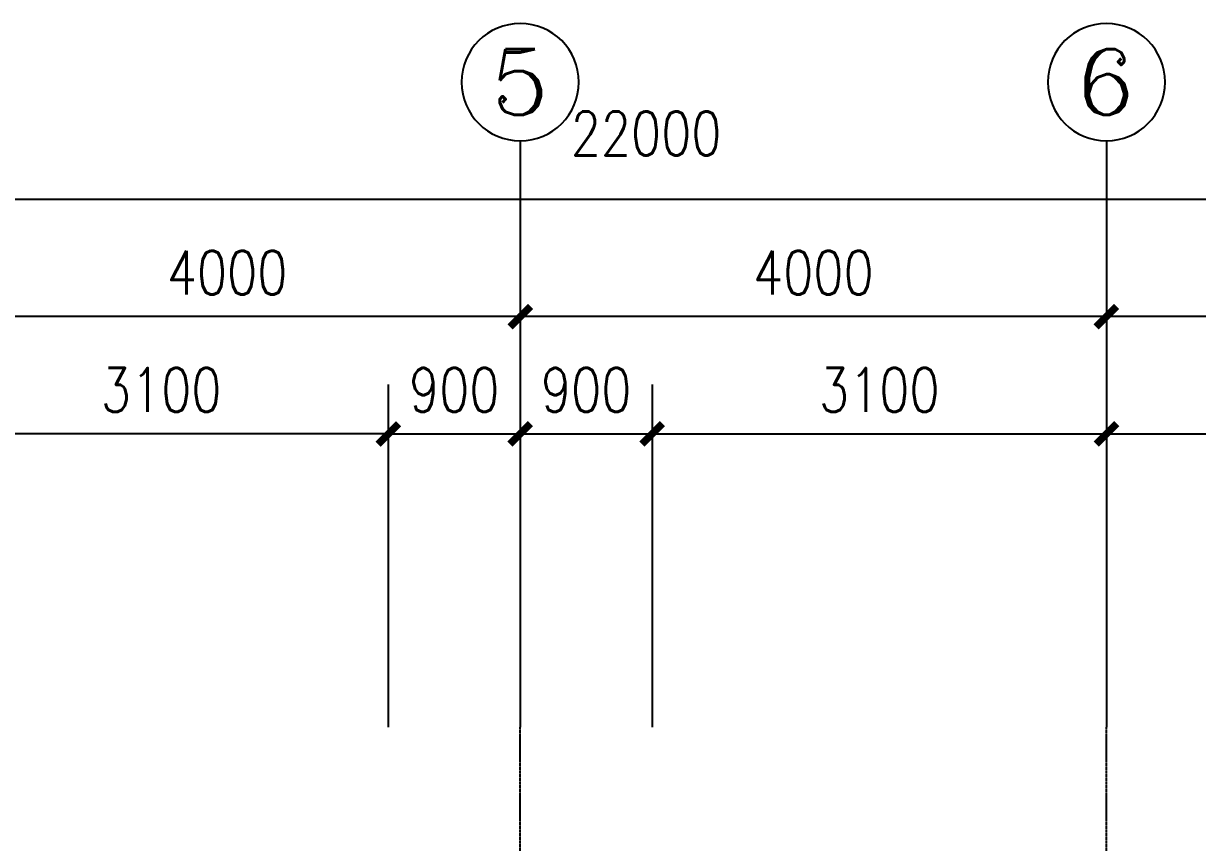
# Model space of a CAD drawing. Header units: millimetres. Extents: x 1460 to 36657, y 698 to 48137.
# Drawn here: x 13017 to 21028, y 42549 to 48137 of the extents above; entities that cross this region are included whole.
import ezdxf
from ezdxf.enums import TextEntityAlignment as Align

# ---------------------------------------------------------------- set-up
doc = ezdxf.new("R2010")
doc.units = ezdxf.units.MM
doc.linetypes.add('DOTE', pattern=[2.42, 2, -0.2, 0.02, -0.2])
for name, color, linetype in [('AXIS', 3, 'Continuous'), ('AXIS_TEXT', 7, 'Continuous'), ('DOTE', 1, 'DOTE')]:
    doc.layers.add(name, color=color, linetype=linetype)
doc.styles.add('COMPLEX', font='COMPLEX')
doc.styles.add('DIM_FONT', font='SIMPLEX.shx', dxfattribs={"width": 0.8})
doc.dimstyles.new('AXIS', dxfattribs={"dimtxt": 300, "dimasz": 1, "dimexe": 250, "dimexo": 300, "dimgap": 150, "dimtad": 1, "dimdec": 0, "dimdsep": 46, "dimtxsty": 'DIM_FONT', "dimblk": '_DIMX', "dimblk1": 'ARCHTICK', "dimblk2": 'ARCHTICK', "dimcen": 0.1, "dimse1": 1, "dimse2": 1, "dimclrt": 7, "dimadec": 0, "dimazin": 0, "dimtfac": 1, "dimtdec": 0, "dimtix": 1, "dimtmove": 2, "dimatfit": 3, "dimldrblk": '_DIMX', "dimfxl": 1, "dimtolj": 1, "dimtzin": 0, "dimarcsym": 0})

# ---------------------------------------------------------------- blocks, each defined once
blk = doc.blocks.new('_DIMX')
at = {"const_width": 50}
blk.add_lwpolyline([(-70, -70), (70, 70)], dxfattribs=at)
blk = doc.blocks.new('*D127')
at = {"layer": 'AXIS', "color": 0, "lineweight": -2, "transparency": 16777216}
for p, q in [((16405.7, 45336.7), (16404.7, 45336.7)), ((16406.7, 45336.7), (17306.7, 45336.7)), ((17307.7, 45336.7), (17308.7, 45336.7))]:
    blk.add_line(p, q, dxfattribs=at)
at = {"layer": 'DEFPOINTS', "color": 0, "transparency": 16777216}
for p in [(17306.7, 45336.7), (16406.7, 43536.7), (17306.7, 43536.7)]:
    blk.add_point(p, dxfattribs=at)
at = {"layer": 'AXIS', "color": 0, "lineweight": -2, "transparency": 16777216}
blk.add_blockref('_DIMX', (16406.7, 45336.7), dxfattribs=at)
at = {"layer": 'AXIS', "color": 0, "lineweight": -2, "transparency": 16777216, "rotation": 180}
blk.add_blockref('_DIMX', (17306.7, 45336.7), dxfattribs=at)
at = {"layer": 'AXIS', "color": 7, "transparency": 16777216, "insert": (16856.7, 45636.7), "char_height": 300, "attachment_point": 5, "style": 'DIM_FONT'}
blk.add_mtext('\\A1;900', dxfattribs=at)
blk = doc.blocks.new('_ARCHTICK')
at = {"color": 0, "linetype": 'ByBlock', "const_width": 0.15}
blk.add_lwpolyline([(-0.5, -0.5), (0.5, 0.5)], dxfattribs=at)
blk = doc.blocks.new('*D128')
at = {"layer": 'AXIS', "color": 0, "lineweight": -2, "transparency": 16777216}
blk.add_line((27405.7, 46936.7), (5407.7, 46936.7), dxfattribs=at)
at = {"layer": 'DEFPOINTS', "color": 0, "transparency": 16777216}
for p in [(5406.7, 46936.7), (5406.7, 43336.7), (27406.7, 43336.7)]:
    blk.add_point(p, dxfattribs=at)
at = {"layer": 'AXIS', "color": 0, "lineweight": -2, "transparency": 16777216, "rotation": 180}
blk.add_blockref('_DIMX', (5406.7, 46936.7), dxfattribs=at)
at = {"layer": 'AXIS', "color": 0, "lineweight": -2, "transparency": 16777216}
blk.add_blockref('_DIMX', (27406.7, 46936.7), dxfattribs=at)
at = {"layer": 'AXIS', "color": 7, "transparency": 16777216, "insert": (17265.6, 47386.7), "char_height": 300, "attachment_point": 5, "style": 'DIM_FONT'}
blk.add_mtext('\\A1;22000', dxfattribs=at)
blk = doc.blocks.new('*D129')
at = {"layer": 'AXIS', "color": 0, "lineweight": -2, "transparency": 16777216}
blk.add_line((20405.7, 46136.7), (16407.7, 46136.7), dxfattribs=at)
at = {"layer": 'DEFPOINTS', "color": 0, "transparency": 16777216}
for p in [(16406.7, 46136.7), (16406.7, 43336.7), (20406.7, 43336.7)]:
    blk.add_point(p, dxfattribs=at)
at = {"layer": 'AXIS', "color": 0, "lineweight": -2, "transparency": 16777216, "rotation": 180}
blk.add_blockref('_DIMX', (16406.7, 46136.7), dxfattribs=at)
at = {"layer": 'AXIS', "color": 0, "lineweight": -2, "transparency": 16777216}
blk.add_blockref('_DIMX', (20406.7, 46136.7), dxfattribs=at)
at = {"layer": 'AXIS', "color": 7, "transparency": 16777216, "insert": (18406.7, 46436.7), "char_height": 300, "attachment_point": 5, "style": 'DIM_FONT'}
blk.add_mtext('\\A1;4000', dxfattribs=at)
blk = doc.blocks.new('*D107')
at = {"layer": 'AXIS', "color": 0, "lineweight": -2, "transparency": 16777216}
for p, q in [((15505.7, 45336.7), (15504.7, 45336.7)), ((15506.7, 45336.7), (16406.7, 45336.7)), ((16407.7, 45336.7), (16408.7, 45336.7))]:
    blk.add_line(p, q, dxfattribs=at)
at = {"layer": 'DEFPOINTS', "color": 0, "transparency": 16777216}
for p in [(16406.7, 45336.7), (15506.7, 43536.7), (16406.7, 43536.7)]:
    blk.add_point(p, dxfattribs=at)
at = {"layer": 'AXIS', "color": 0, "lineweight": -2, "transparency": 16777216}
blk.add_blockref('_DIMX', (15506.7, 45336.7), dxfattribs=at)
at = {"layer": 'AXIS', "color": 0, "lineweight": -2, "transparency": 16777216, "rotation": 180}
blk.add_blockref('_DIMX', (16406.7, 45336.7), dxfattribs=at)
at = {"layer": 'AXIS', "color": 7, "transparency": 16777216, "insert": (15956.7, 45636.7), "char_height": 300, "attachment_point": 5, "style": 'DIM_FONT'}
blk.add_mtext('\\A1;900', dxfattribs=at)
blk = doc.blocks.new('*D108')
at = {"layer": 'AXIS', "color": 0, "lineweight": -2, "transparency": 16777216}
blk.add_line((16405.7, 46136.7), (12407.7, 46136.7), dxfattribs=at)
at = {"layer": 'DEFPOINTS', "color": 0, "transparency": 16777216}
for p in [(12406.7, 46136.7), (12406.7, 43336.7), (16406.7, 43336.7)]:
    blk.add_point(p, dxfattribs=at)
at = {"layer": 'AXIS', "color": 0, "lineweight": -2, "transparency": 16777216, "rotation": 180}
blk.add_blockref('_DIMX', (12406.7, 46136.7), dxfattribs=at)
at = {"layer": 'AXIS', "color": 0, "lineweight": -2, "transparency": 16777216}
blk.add_blockref('_DIMX', (16406.7, 46136.7), dxfattribs=at)
at = {"layer": 'AXIS', "color": 7, "transparency": 16777216, "insert": (14406.7, 46436.7), "char_height": 300, "attachment_point": 5, "style": 'DIM_FONT'}
blk.add_mtext('\\A1;4000', dxfattribs=at)
blk = doc.blocks.new('*D109')
at = {"layer": 'AXIS', "color": 0, "lineweight": -2, "transparency": 16777216}
blk.add_line((15505.7, 45336.7), (12407.7, 45336.7), dxfattribs=at)
at = {"layer": 'DEFPOINTS', "color": 0, "transparency": 16777216}
for p in [(12406.7, 45336.7), (12406.7, 43536.7), (15506.7, 43536.7)]:
    blk.add_point(p, dxfattribs=at)
at = {"layer": 'AXIS', "color": 0, "lineweight": -2, "transparency": 16777216, "rotation": 180}
blk.add_blockref('_DIMX', (12406.7, 45336.7), dxfattribs=at)
at = {"layer": 'AXIS', "color": 0, "lineweight": -2, "transparency": 16777216}
blk.add_blockref('_DIMX', (15506.7, 45336.7), dxfattribs=at)
at = {"layer": 'AXIS', "color": 7, "transparency": 16777216, "insert": (13956.7, 45636.7), "char_height": 300, "attachment_point": 5, "style": 'DIM_FONT'}
blk.add_mtext('\\A1;3100', dxfattribs=at)
blk = doc.blocks.new('_AXISO')
blk.add_circle((0, 0), 0.5)
at = {"layer": 'AXIS_TEXT', "style": 'COMPLEX', "width": 1.041667}
blk.add_attdef('A', text='', height=0.56, dxfattribs=at).set_placement((-0.25, -0.28), (0.25, -0.28), align=Align.FIT)
blk = doc.blocks.new('*D103')
at = {"layer": 'AXIS', "color": 0, "lineweight": -2, "transparency": 16777216}
blk.add_line((25705.7, 46136.7), (20407.7, 46136.7), dxfattribs=at)
at = {"layer": 'DEFPOINTS', "color": 0, "transparency": 16777216}
for p in [(20406.7, 46136.7), (20406.7, 43336.7), (25706.7, 43336.7)]:
    blk.add_point(p, dxfattribs=at)
at = {"layer": 'AXIS', "color": 0, "lineweight": -2, "transparency": 16777216, "rotation": 180}
blk.add_blockref('_DIMX', (20406.7, 46136.7), dxfattribs=at)
at = {"layer": 'AXIS', "color": 0, "lineweight": -2, "transparency": 16777216}
blk.add_blockref('_DIMX', (25706.7, 46136.7), dxfattribs=at)
at = {"layer": 'AXIS', "color": 7, "transparency": 16777216, "insert": (23056.7, 46436.7), "char_height": 300, "attachment_point": 5, "style": 'DIM_FONT'}
blk.add_mtext('\\A1;5300', dxfattribs=at)

msp = doc.modelspace()

# ---------------------------------------------------------------- linework, layer by layer
at = {"layer": 'AXIS'}
for p, q in [((16406.7, 47336.7), (16406.7, 43336.7)), ((16406.7, 47336.7), (16406.7, 43336.7)), ((20406.7, 47336.7), (20406.7, 43336.7)), ((20406.7, 47336.7), (20406.7, 43336.7)), ((15506.7, 45673), (15506.7, 43336.7)), ((17306.7, 45673), (17306.7, 43336.7))]:
    msp.add_line(p, q, dxfattribs=at)
at = {"layer": 'DOTE'}
for p, q in [((16406.7, 17036.7), (16406.7, 43336.7)), ((20406.7, 17036.7), (20406.7, 43336.7))]:
    msp.add_line(p, q, dxfattribs=at)

# ---------------------------------------------------------------- block references
at = {"layer": 'AXIS'}
ref = msp.add_blockref('_AXISO', (16406.7, 47736.7), dxfattribs=dict(at, xscale=-800, yscale=800, zscale=800, rotation=180))
ref.add_attrib('A', '5', dxfattribs={"layer": 'AXIS_TEXT', "height": 448, "style": 'COMPLEX', "width": 1.339286}).set_placement((16206.7, 47512.7), (16606.7, 47512.7), align=Align.FIT)
ref = msp.add_blockref('_AXISO', (20406.7, 47736.7), dxfattribs=dict(at, xscale=-800, yscale=800, zscale=800, rotation=180))
ref.add_attrib('A', '6', dxfattribs={"layer": 'AXIS_TEXT', "height": 448, "style": 'COMPLEX', "width": 1.339286}).set_placement((20206.7, 47512.7), (20606.7, 47512.7), align=Align.FIT)

# ---------------------------------------------------------------- dimensions: what is measured, and where the dimension line sits
dim = msp.add_linear_dim(base=(5406.7, 46936.7), p1=(27406.7, 43336.7), p2=(5406.7, 43336.7), angle=180, dimstyle='AXIS', dxfattribs=at)
dim.commit()
dim.dimension.update_dxf_attribs({"geometry": '*D128', "text_midpoint": (17265.6, 47386.7), "dimtype": 161})
for p1, p2, distance, picture, middle in [((16406.7, 43336.7), (12406.7, 43336.7), -2800, '*D108', (14406.7, 46436.7)), ((20406.7, 43336.7), (16406.7, 43336.7), -2800, '*D129', (18406.7, 46436.7)), ((25706.7, 43336.7), (20406.7, 43336.7), -2800, '*D103', (23056.7, 46436.7)), ((15506.7, 43536.7), (12406.7, 43536.7), -1800, '*D109', (13956.7, 45636.7)), ((15506.7, 43536.7), (16406.7, 43536.7), 1800, '*D107', (15956.7, 45636.7)), ((16406.7, 43536.7), (17306.7, 43536.7), 1800, '*D127', (16856.7, 45636.7))]:
    dim = msp.add_aligned_dim(p1=p1, p2=p2, distance=distance, dimstyle='AXIS', dxfattribs=at)
    dim.commit()
    dim.dimension.update_dxf_attribs({"geometry": picture, "text_midpoint": middle})
for p1, p2 in [((17306.7, 43536.7), (20406.7, 43536.7)), ((20406.7, 43536.7), (22906.7, 43536.7))]:
    msp.add_aligned_dim(p1=p1, p2=p2, distance=1800, dimstyle='AXIS', dxfattribs=at).render()

doc.saveas('drawing.dxf')
